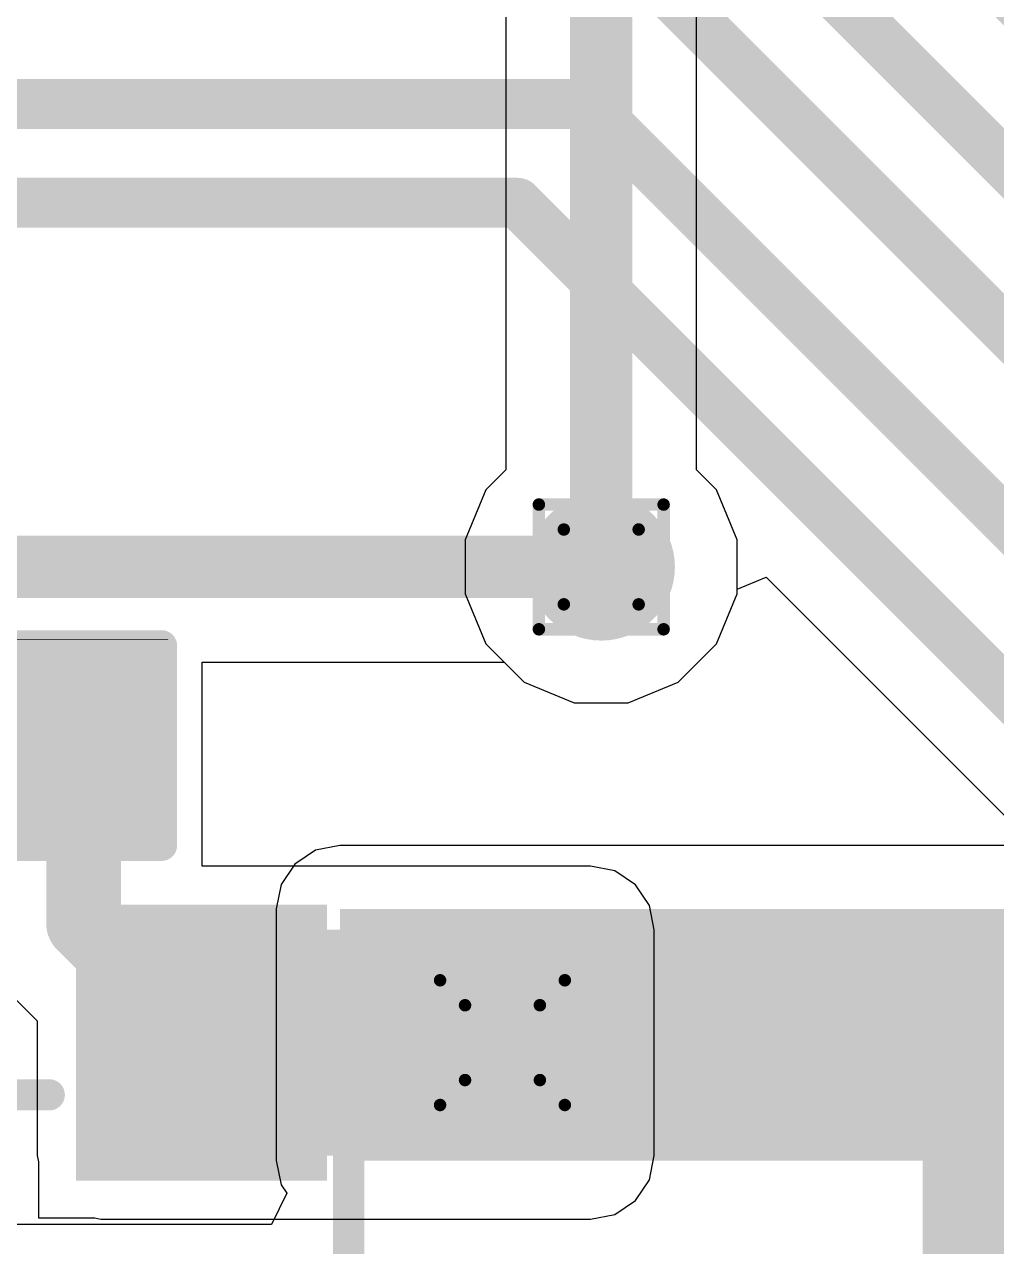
# Model space of a CAD drawing. Header units: inches. Extents: x 0 to 355, y -10 to 78.
# Drawn here: x 44.684 to 48.643, y 11.346 to 16.323 of the extents above; entities that cross this region are included whole.
import ezdxf

# ---------------------------------------------------------------- set-up
doc = ezdxf.new("R2010")
doc.units = ezdxf.units.IN
for name, color, linetype in [('Bottom Layer', 5, 'Continuous'), ('Drill Drawing', 1, 'Continuous'), ('Top Layer', 1, 'Continuous'), ('Top Overlay', 2, 'Continuous'), ('Top Paste', 8, 'Continuous'), ('Top Solder', 216, 'Continuous'), ('Via Holes', 16, 'Continuous')]:
    doc.layers.add(name, color=color, linetype=linetype)

# ---------------------------------------------------------------- blocks, each defined once
blk = doc.blocks.new('R___0402_38')
at = {"layer": 'Top Layer'}
for points in [[(-0.6985, -0.3175), (-0.6985, 0.3175), (-0.2413, 0.3175), (-0.2413, -0.3175)], [(0.2413, -0.3175), (0.2413, 0.3175), (0.6985, 0.3175), (0.6985, -0.3175)]]:
    blk.add_hatch(color=1, dxfattribs=at).paths.add_polyline_path(points)
at = {"layer": 'Top Paste'}
for points in [[(-0.6985, -0.3175), (-0.6985, 0.3175), (-0.2413, 0.3175), (-0.2413, -0.3175)], [(0.2413, -0.3175), (0.2413, 0.3175), (0.6985, 0.3175), (0.6985, -0.3175)]]:
    blk.add_hatch(color=8, dxfattribs=at).paths.add_polyline_path(points)
at = {"layer": 'Top Solder'}
for points in [[(-0.7535, -0.3725), (-0.7535, 0.3725), (-0.1863, 0.3725), (-0.1863, -0.3725)], [(0.1863, -0.3725), (0.1863, 0.3725), (0.7535, 0.3725), (0.7535, -0.3725)]]:
    blk.add_hatch(color=216, dxfattribs=at).paths.add_polyline_path(points)
at = {"layer": 'Top Overlay'}
for points in [[(-0.7874, 0.4064, 0.127, 0.127, 0), (-0.7874, -0.4064, 0.127, 0.127, 0)], [(0.7874, 0.4064, 0.127, 0.127, 0), (-0.7874, 0.4064, 0.127, 0.127, 0)], [(0.7874, 0.4064, 0.127, 0.127, 0), (0.7874, -0.4064, 0.127, 0.127, 0)], [(0.7874, -0.4064, 0.127, 0.127, 0), (-0.7874, -0.4064, 0.127, 0.127, 0)], [(0.8128, -0.4318, 0.00323, 0.00323, 0), (-0.8128, -0.4318, 0.00323, 0.00323, 0)]]:
    blk.add_lwpolyline(points, format="xyseb", dxfattribs=at)
for points in [[(-0.8191, 0.4064, 0.0635, 0.0635, 1), (-0.7556, 0.4064, 0.0635, 0.0635, 1)], [(-0.8191, 0.4064, 0.0635, 0.0635, 1), (-0.7556, 0.4064, 0.0635, 0.0635, 1)], [(0.7556, 0.4064, 0.0635, 0.0635, 1), (0.8191, 0.4064, 0.0635, 0.0635, 1)], [(0.7556, 0.4064, 0.0635, 0.0635, 1), (0.8191, 0.4064, 0.0635, 0.0635, 1)], [(-0.8191, -0.4064, 0.0635, 0.0635, 1), (-0.7556, -0.4064, 0.0635, 0.0635, 1)], [(-0.8191, -0.4064, 0.0635, 0.0635, 1), (-0.7556, -0.4064, 0.0635, 0.0635, 1)], [(0.7556, -0.4064, 0.0635, 0.0635, 1), (0.8191, -0.4064, 0.0635, 0.0635, 1)], [(0.7556, -0.4064, 0.0635, 0.0635, 1), (0.8191, -0.4064, 0.0635, 0.0635, 1)], [(-0.8136, -0.4318, 0.00161, 0.00161, 1), (-0.812, -0.4318, 0.00161, 0.00161, 1)], [(0.812, -0.4318, 0.00161, 0.00161, 1), (0.8136, -0.4318, 0.00161, 0.00161, 1)]]:
    blk.add_lwpolyline(points, format="xyseb", close=True, dxfattribs=at)
blk = doc.blocks.new('S___23_62')
at = {"layer": 'Top Layer'}
for points in [[(-0.41, 1.46), (0.41, 1.46), (0.41, 0.54), (-0.41, 0.54)], [(-1.36, -0.54), (-0.54, -0.54), (-0.54, -1.46), (-1.36, -1.46)], [(0.54, -0.54), (1.36, -0.54), (1.36, -1.46), (0.54, -1.46)]]:
    blk.add_hatch(color=1, dxfattribs=at).paths.add_polyline_path(points)
at = {"layer": 'Top Paste'}
for points in [[(-0.41, 1.46), (0.41, 1.46), (0.41, 0.54), (-0.41, 0.54)], [(-1.36, -0.54), (-0.54, -0.54), (-0.54, -1.46), (-1.36, -1.46)], [(0.54, -0.54), (1.36, -0.54), (1.36, -1.46), (0.54, -1.46)]]:
    blk.add_hatch(color=8, dxfattribs=at).paths.add_polyline_path(points)
at = {"layer": 'Top Solder'}
for points in [[(-0.5116, 1.5616), (0.5116, 1.5616), (0.5116, 0.4384), (-0.5116, 0.4384)], [(-1.4616, -0.4384), (-0.4384, -0.4384), (-0.4384, -1.5616), (-1.4616, -1.5616)], [(0.4384, -0.4384), (1.4616, -0.4384), (1.4616, -1.5616), (0.4384, -1.5616)]]:
    blk.add_hatch(color=216, dxfattribs=at).paths.add_polyline_path(points)
at = {"layer": 'Top Overlay'}
for points in [[(-0.5588, 0.8128, 0.127, 0.127, 0), (-1.5494, 0.8128, 0.127, 0.127, 0)], [(-1.5494, 0.8128, 0.127, 0.127, 0), (-1.5494, -0.5842, 0.127, 0.127, 0)], [(1.5494, 0.8128, 0.127, 0.127, 0), (0.5588, 0.8128, 0.127, 0.127, 0)], [(1.5494, 0.8128, 0.127, 0.127, 0), (1.5494, -0.5842, 0.127, 0.127, 0)], [(0.3302, -0.7874, 0.127, 0.127, 0), (-0.3302, -0.7874, 0.127, 0.127, 0)], [(-1.6764, -1.0414, 0.127, 0.127, 0), (-1.6764, -1.2954, 0.127, 0.127, 0)], [(-1.5494, -1.1684, 0.127, 0.127, 0), (-1.6764, -1.0414, 0.127, 0.127, 0)], [(-1.5494, -1.1684, 0.127, 0.127, 0), (-1.6764, -1.2954, 0.127, 0.127, 0)]]:
    blk.add_lwpolyline(points, format="xyseb", dxfattribs=at)
for points in [[(-1.5812, 0.8128, 0.0635, 0.0635, 1), (-1.5176, 0.8128, 0.0635, 0.0635, 1)], [(-1.5812, 0.8128, 0.0635, 0.0635, 1), (-1.5176, 0.8128, 0.0635, 0.0635, 1)], [(-0.5905, 0.8128, 0.0635, 0.0635, 1), (-0.5271, 0.8128, 0.0635, 0.0635, 1)], [(0.5271, 0.8128, 0.0635, 0.0635, 1), (0.5905, 0.8128, 0.0635, 0.0635, 1)], [(1.5176, 0.8128, 0.0635, 0.0635, 1), (1.5812, 0.8128, 0.0635, 0.0635, 1)], [(1.5176, 0.8128, 0.0635, 0.0635, 1), (1.5812, 0.8128, 0.0635, 0.0635, 1)], [(-1.5812, -0.5842, 0.0635, 0.0635, 1), (-1.5176, -0.5842, 0.0635, 0.0635, 1)], [(1.5176, -0.5842, 0.0635, 0.0635, 1), (1.5812, -0.5842, 0.0635, 0.0635, 1)], [(-0.3619, -0.7874, 0.0635, 0.0635, 1), (-0.2984, -0.7874, 0.0635, 0.0635, 1)], [(0.2984, -0.7874, 0.0635, 0.0635, 1), (0.3619, -0.7874, 0.0635, 0.0635, 1)], [(-1.7082, -1.0414, 0.0635, 0.0635, 1), (-1.6446, -1.0414, 0.0635, 0.0635, 1)], [(-1.7082, -1.0414, 0.0635, 0.0635, 1), (-1.6446, -1.0414, 0.0635, 0.0635, 1)], [(-1.5812, -1.1684, 0.0635, 0.0635, 1), (-1.5176, -1.1684, 0.0635, 0.0635, 1)], [(-1.5812, -1.1684, 0.0635, 0.0635, 1), (-1.5176, -1.1684, 0.0635, 0.0635, 1)], [(-1.7082, -1.2954, 0.0635, 0.0635, 1), (-1.6446, -1.2954, 0.0635, 0.0635, 1)], [(-1.7082, -1.2954, 0.0635, 0.0635, 1), (-1.6446, -1.2954, 0.0635, 0.0635, 1)]]:
    blk.add_lwpolyline(points, format="xyseb", close=True, dxfattribs=at)

msp = doc.modelspace()

# ---------------------------------------------------------------- hatches: boundary and pattern name
at = {"layer": 'Bottom Layer'}
h = msp.add_hatch(color=5, dxfattribs=at)
edge = h.paths.add_edge_path()
edge.add_arc((47.0332, 14.1137), 0.3, 0, 360)
for points in [[(45.9686, 11.6963), (49.237, 11.6963), (49.237, 12.7207), (45.9686, 12.7207)], [(48.3426, 6.1515), (49.237, 6.1515), (49.237, 12.7207), (48.3426, 12.7207)]]:
    msp.add_hatch(color=5, dxfattribs=at).paths.add_polyline_path(points)
h = msp.add_hatch(color=5, dxfattribs=at)
edge = h.paths.add_edge_path()
edge.add_arc((46.6309, 12.1763), 0.3, 0, 360)
at = {"layer": 'Top Layer'}
h = msp.add_hatch(color=1, dxfattribs=at)
edge = h.paths.add_edge_path()
edge.add_arc((47.0332, 14.1137), 0.3, 0, 360)
msp.add_hatch(color=1, dxfattribs=at).paths.add_polyline_path([(44.9951, 11.7163), (46.9901, 11.7163), (46.9901, 12.6363), (44.9951, 12.6363)])
h = msp.add_hatch(color=1, dxfattribs=at)
edge = h.paths.add_edge_path()
edge.add_arc((46.6309, 12.1763), 0.3, 0, 360)
at = {"layer": 'Via Holes'}
h = msp.add_hatch(color=7, dxfattribs=at)
edge = h.paths.add_edge_path()
edge.add_arc((47.0332, 14.1137), 0.15, 0, 360)
h = msp.add_hatch(color=7, dxfattribs=at)
edge = h.paths.add_edge_path()
edge.add_arc((46.6309, 12.1763), 0.15, 0, 360)

# ---------------------------------------------------------------- linework, layer by layer
at = {"layer": 'Bottom Layer'}
for p, q in [((46.6448, 17.2005), (46.6448, 14.5087)), ((47.4217, 14.5087), (47.4217, 17.0396)), ((46.6448, 14.5087), (46.5636, 14.4275)), ((47.5029, 14.4275), (47.4217, 14.5087)), ((46.5636, 14.4275), (46.4792, 14.2239)), ((47.5872, 14.2239), (47.5029, 14.4275)), ((46.4792, 14.2239), (46.4792, 14.0035)), ((47.5872, 14.0035), (47.5872, 14.2239)), ((46.4792, 14.0035), (46.5636, 13.7999)), ((47.5029, 13.7999), (47.5872, 14.0035)), ((46.5636, 13.7999), (46.7194, 13.6441)), ((47.347, 13.6441), (47.5029, 13.7999)), ((46.7194, 13.6441), (46.923, 13.5597)), ((47.1434, 13.5597), (47.347, 13.6441)), ((46.923, 13.5597), (47.1434, 13.5597)), ((45.8695, 12.9599), (45.7855, 12.9038)), ((45.9686, 12.9796), (45.8695, 12.9599)), ((49.237, 12.9796), (45.9686, 12.9796)), ((45.7855, 12.9038), (45.7293, 12.8198)), ((45.7293, 12.8198), (45.7096, 12.7207)), ((45.7096, 12.7207), (45.7096, 11.6963)), ((45.7096, 11.6963), (45.7293, 11.5972)), ((45.7293, 11.5972), (45.7523, 11.5628)), ((45.7523, 11.5628), (45.6899, 11.4358)), ((45.6899, 11.4358), (42.6833, 11.4358))]:
    msp.add_line(p, q, dxfattribs=at)
msp.add_lwpolyline([(47.0332, 14.1137, 0.254, 0.254, 0), (47.0332, 17.2005, 0.254, 0.254, 0)], format="xyseb", dxfattribs=at)
msp.add_lwpolyline([(46.9697, 14.1137, 0.127, 0.127, 1), (47.0967, 14.1137, 0.127, 0.127, 1)], format="xyseb", close=True, dxfattribs=at)
at = {"layer": 'Drill Drawing'}
for points in [[(46.7792, 14.3677, 0.0508, 0.0508, 0), (47.2872, 14.3677, 0.0508, 0.0508, 0)], [(46.7792, 13.8597, 0.0508, 0.0508, 0), (46.7792, 14.3677, 0.0508, 0.0508, 0)], [(47.2872, 13.8597, 0.0508, 0.0508, 0), (47.2872, 14.3677, 0.0508, 0.0508, 0)], [(46.8808, 14.2661, 0.0508, 0.0508, 0), (47.1856, 14.2661, 0.0508, 0.0508, 0)], [(46.8808, 13.9613, 0.0508, 0.0508, 0), (46.8808, 14.2661, 0.0508, 0.0508, 0)], [(47.1856, 13.9613, 0.0508, 0.0508, 0), (47.1856, 14.2661, 0.0508, 0.0508, 0)], [(46.8808, 13.9613, 0.0508, 0.0508, 0), (47.1856, 13.9613, 0.0508, 0.0508, 0)], [(46.7792, 13.8597, 0.0508, 0.0508, 0), (47.2872, 13.8597, 0.0508, 0.0508, 0)], [(46.3769, 12.4303, 0.0508, 0.0508, 0), (46.8849, 12.4303, 0.0508, 0.0508, 0)], [(46.3769, 11.9223, 0.0508, 0.0508, 0), (46.3769, 12.4303, 0.0508, 0.0508, 0)], [(46.8849, 11.9223, 0.0508, 0.0508, 0), (46.8849, 12.4303, 0.0508, 0.0508, 0)], [(46.4785, 12.3287, 0.0508, 0.0508, 0), (46.7833, 12.3287, 0.0508, 0.0508, 0)], [(46.4785, 12.0239, 0.0508, 0.0508, 0), (46.4785, 12.3287, 0.0508, 0.0508, 0)], [(46.7833, 12.0239, 0.0508, 0.0508, 0), (46.7833, 12.3287, 0.0508, 0.0508, 0)], [(46.4785, 12.0239, 0.0508, 0.0508, 0), (46.7833, 12.0239, 0.0508, 0.0508, 0)], [(46.3769, 11.9223, 0.0508, 0.0508, 0), (46.8849, 11.9223, 0.0508, 0.0508, 0)]]:
    msp.add_lwpolyline(points, format="xyseb", dxfattribs=at)
for points in [[(46.7665, 14.3677, 0.0254, 0.0254, 1), (46.7919, 14.3677, 0.0254, 0.0254, 1)], [(46.7665, 14.3677, 0.0254, 0.0254, 1), (46.7919, 14.3677, 0.0254, 0.0254, 1)], [(47.2745, 14.3677, 0.0254, 0.0254, 1), (47.2999, 14.3677, 0.0254, 0.0254, 1)], [(47.2745, 14.3677, 0.0254, 0.0254, 1), (47.2999, 14.3677, 0.0254, 0.0254, 1)], [(46.8681, 14.2661, 0.0254, 0.0254, 1), (46.8935, 14.2661, 0.0254, 0.0254, 1)], [(46.8681, 14.2661, 0.0254, 0.0254, 1), (46.8935, 14.2661, 0.0254, 0.0254, 1)], [(47.1729, 14.2661, 0.0254, 0.0254, 1), (47.1983, 14.2661, 0.0254, 0.0254, 1)], [(47.1729, 14.2661, 0.0254, 0.0254, 1), (47.1983, 14.2661, 0.0254, 0.0254, 1)], [(46.8681, 13.9613, 0.0254, 0.0254, 1), (46.8935, 13.9613, 0.0254, 0.0254, 1)], [(46.8681, 13.9613, 0.0254, 0.0254, 1), (46.8935, 13.9613, 0.0254, 0.0254, 1)], [(47.1729, 13.9613, 0.0254, 0.0254, 1), (47.1983, 13.9613, 0.0254, 0.0254, 1)], [(47.1729, 13.9613, 0.0254, 0.0254, 1), (47.1983, 13.9613, 0.0254, 0.0254, 1)], [(46.7665, 13.8597, 0.0254, 0.0254, 1), (46.7919, 13.8597, 0.0254, 0.0254, 1)], [(46.7665, 13.8597, 0.0254, 0.0254, 1), (46.7919, 13.8597, 0.0254, 0.0254, 1)], [(47.2745, 13.8597, 0.0254, 0.0254, 1), (47.2999, 13.8597, 0.0254, 0.0254, 1)], [(47.2745, 13.8597, 0.0254, 0.0254, 1), (47.2999, 13.8597, 0.0254, 0.0254, 1)], [(46.3642, 12.4303, 0.0254, 0.0254, 1), (46.3896, 12.4303, 0.0254, 0.0254, 1)], [(46.3642, 12.4303, 0.0254, 0.0254, 1), (46.3896, 12.4303, 0.0254, 0.0254, 1)], [(46.8722, 12.4303, 0.0254, 0.0254, 1), (46.8976, 12.4303, 0.0254, 0.0254, 1)], [(46.8722, 12.4303, 0.0254, 0.0254, 1), (46.8976, 12.4303, 0.0254, 0.0254, 1)], [(46.4658, 12.3287, 0.0254, 0.0254, 1), (46.4912, 12.3287, 0.0254, 0.0254, 1)], [(46.4658, 12.3287, 0.0254, 0.0254, 1), (46.4912, 12.3287, 0.0254, 0.0254, 1)], [(46.7706, 12.3287, 0.0254, 0.0254, 1), (46.796, 12.3287, 0.0254, 0.0254, 1)], [(46.7706, 12.3287, 0.0254, 0.0254, 1), (46.796, 12.3287, 0.0254, 0.0254, 1)], [(46.4658, 12.0239, 0.0254, 0.0254, 1), (46.4912, 12.0239, 0.0254, 0.0254, 1)], [(46.4658, 12.0239, 0.0254, 0.0254, 1), (46.4912, 12.0239, 0.0254, 0.0254, 1)], [(46.7706, 12.0239, 0.0254, 0.0254, 1), (46.796, 12.0239, 0.0254, 0.0254, 1)], [(46.7706, 12.0239, 0.0254, 0.0254, 1), (46.796, 12.0239, 0.0254, 0.0254, 1)], [(46.3642, 11.9223, 0.0254, 0.0254, 1), (46.3896, 11.9223, 0.0254, 0.0254, 1)], [(46.3642, 11.9223, 0.0254, 0.0254, 1), (46.3896, 11.9223, 0.0254, 0.0254, 1)], [(46.8722, 11.9223, 0.0254, 0.0254, 1), (46.8976, 11.9223, 0.0254, 0.0254, 1)], [(46.8722, 11.9223, 0.0254, 0.0254, 1), (46.8976, 11.9223, 0.0254, 0.0254, 1)]]:
    msp.add_lwpolyline(points, format="xyseb", close=True, dxfattribs=at)
at = {"layer": 'Top Layer'}
for p, q in [((47.5872, 14.0228), (47.7046, 14.0714)), ((47.7046, 14.0714), (50.9401, 10.8359)), ((47.5029, 13.7999), (47.5872, 14.0035)), ((47.5872, 14.0035), (47.5872, 14.0228)), ((47.347, 13.6441), (47.5029, 13.7999)), ((45.4076, 12.8953), (45.4076, 13.7252)), ((45.4076, 13.7252), (46.6382, 13.7252)), ((46.6382, 13.7252), (46.7194, 13.6441)), ((46.7194, 13.6441), (46.923, 13.5597)), ((47.1434, 13.5597), (47.347, 13.6441)), ((46.923, 13.5597), (47.1434, 13.5597)), ((46.9901, 12.8953), (45.4076, 12.8953)), ((47.0892, 12.8756), (46.9901, 12.8953)), ((47.1733, 12.8194), (47.0892, 12.8756)), ((47.2294, 12.7354), (47.1733, 12.8194)), ((47.2491, 12.6363), (47.2294, 12.7354)), ((47.2491, 11.7163), (47.2491, 12.6363)), ((44.632, 12.3695), (44.7361, 12.2653)), ((44.7361, 12.2653), (44.7361, 11.7163)), ((44.7361, 11.7163), (44.7411, 11.6913)), ((47.2294, 11.6172), (47.2491, 11.7163)), ((44.7411, 11.6913), (44.7411, 11.4623)), ((47.1733, 11.5332), (47.2294, 11.6172)), ((47.0892, 11.477), (47.1733, 11.5332)), ((44.7411, 11.4623), (44.9701, 11.4623)), ((44.9701, 11.4623), (44.9951, 11.4573)), ((44.9951, 11.4573), (46.9901, 11.4573)), ((46.9901, 11.4573), (47.0892, 11.477))]:
    msp.add_line(p, q, dxfattribs=at)
for points in [[(47.632, 17.5035, 0.2032, 0.2032, 0), (53.0884, 12.0471, 0.2032, 0.2032, 0)], [(47.4268, 17.0035, 0.2032, 0.2032, 0), (52.6328, 11.7975, 0.2032, 0.2032, 0)], [(47.2536, 16.5035, 0.2032, 0.2032, 0), (52.1699, 11.5872, 0.2032, 0.2032, 0)], [(43.1407, 15.999, 0.2032, 0.2032, 0), (46.9791, 15.999, 0.2032, 0.2032, 0)], [(46.9791, 15.999, 0.2032, 0.2032, 0), (51.7381, 11.2401, 0.2032, 0.2032, 0)], [(42.9675, 15.5968, 0.2032, 0.2032, 0), (46.6919, 15.5968, 0.2032, 0.2032, 0)], [(46.6919, 15.5968, 0.2032, 0.2032, 0), (51.3027, 10.986, 0.2032, 0.2032, 0)], [(44.1707, 14.1137, 0.254, 0.254, 0), (47.0332, 14.1137, 0.254, 0.254, 0)], [(44.925, 12.6625, 0.3048, 0.3048, 0), (44.925, 13.3861, 0.3048, 0.3048, 0)], [(44.925, 12.6625, 0.3048, 0.3048, 0), (45.1036, 12.4839, 0.3048, 0.3048, 0)], [(45.1036, 12.4839, 0.3048, 0.3048, 0), (45.1475, 12.4839, 0.3048, 0.3048, 0)], [(45.1475, 12.4839, 0.3048, 0.3048, 0), (45.4051, 12.2263, 0.3048, 0.3048, 0)], [(45.4051, 12.1763, 0.254, 0.254, 0), (45.4051, 12.2263, 0.254, 0.254, 0)]]:
    msp.add_lwpolyline(points, format="xyseb", dxfattribs=at)
for points in [[(46.9283, 15.999, 0.1016, 0.1016, 1), (47.0299, 15.999, 0.1016, 0.1016, 1)], [(46.9283, 15.999, 0.1016, 0.1016, 1), (47.0299, 15.999, 0.1016, 0.1016, 1)], [(46.6411, 15.5968, 0.1016, 0.1016, 1), (46.7427, 15.5968, 0.1016, 0.1016, 1)], [(46.6411, 15.5968, 0.1016, 0.1016, 1), (46.7427, 15.5968, 0.1016, 0.1016, 1)], [(46.9697, 14.1137, 0.127, 0.127, 1), (47.0967, 14.1137, 0.127, 0.127, 1)], [(44.8488, 13.3861, 0.1524, 0.1524, 1), (45.0012, 13.3861, 0.1524, 0.1524, 1)], [(44.8488, 12.6625, 0.1524, 0.1524, 1), (45.0012, 12.6625, 0.1524, 0.1524, 1)], [(44.8488, 12.6625, 0.1524, 0.1524, 1), (45.0012, 12.6625, 0.1524, 0.1524, 1)], [(45.0274, 12.4839, 0.1524, 0.1524, 1), (45.1798, 12.4839, 0.1524, 0.1524, 1)], [(45.0274, 12.4839, 0.1524, 0.1524, 1), (45.1798, 12.4839, 0.1524, 0.1524, 1)], [(45.0713, 12.4839, 0.1524, 0.1524, 1), (45.2237, 12.4839, 0.1524, 0.1524, 1)], [(45.0713, 12.4839, 0.1524, 0.1524, 1), (45.2237, 12.4839, 0.1524, 0.1524, 1)], [(45.3289, 12.2263, 0.1524, 0.1524, 1), (45.4813, 12.2263, 0.1524, 0.1524, 1)], [(45.3416, 12.2263, 0.127, 0.127, 1), (45.4686, 12.2263, 0.127, 0.127, 1)], [(45.3416, 12.1763, 0.127, 0.127, 1), (45.4686, 12.1763, 0.127, 0.127, 1)]]:
    msp.add_lwpolyline(points, format="xyseb", close=True, dxfattribs=at)

# ---------------------------------------------------------------- block references
at = {"rotation": 180}
for name, p in [('R___0402_38', (44.4551, 13.3861)), ('S___23_62', (44.4551, 11.1763))]:
    msp.add_blockref(name, p, dxfattribs=at)

doc.saveas('drawing.dxf')
